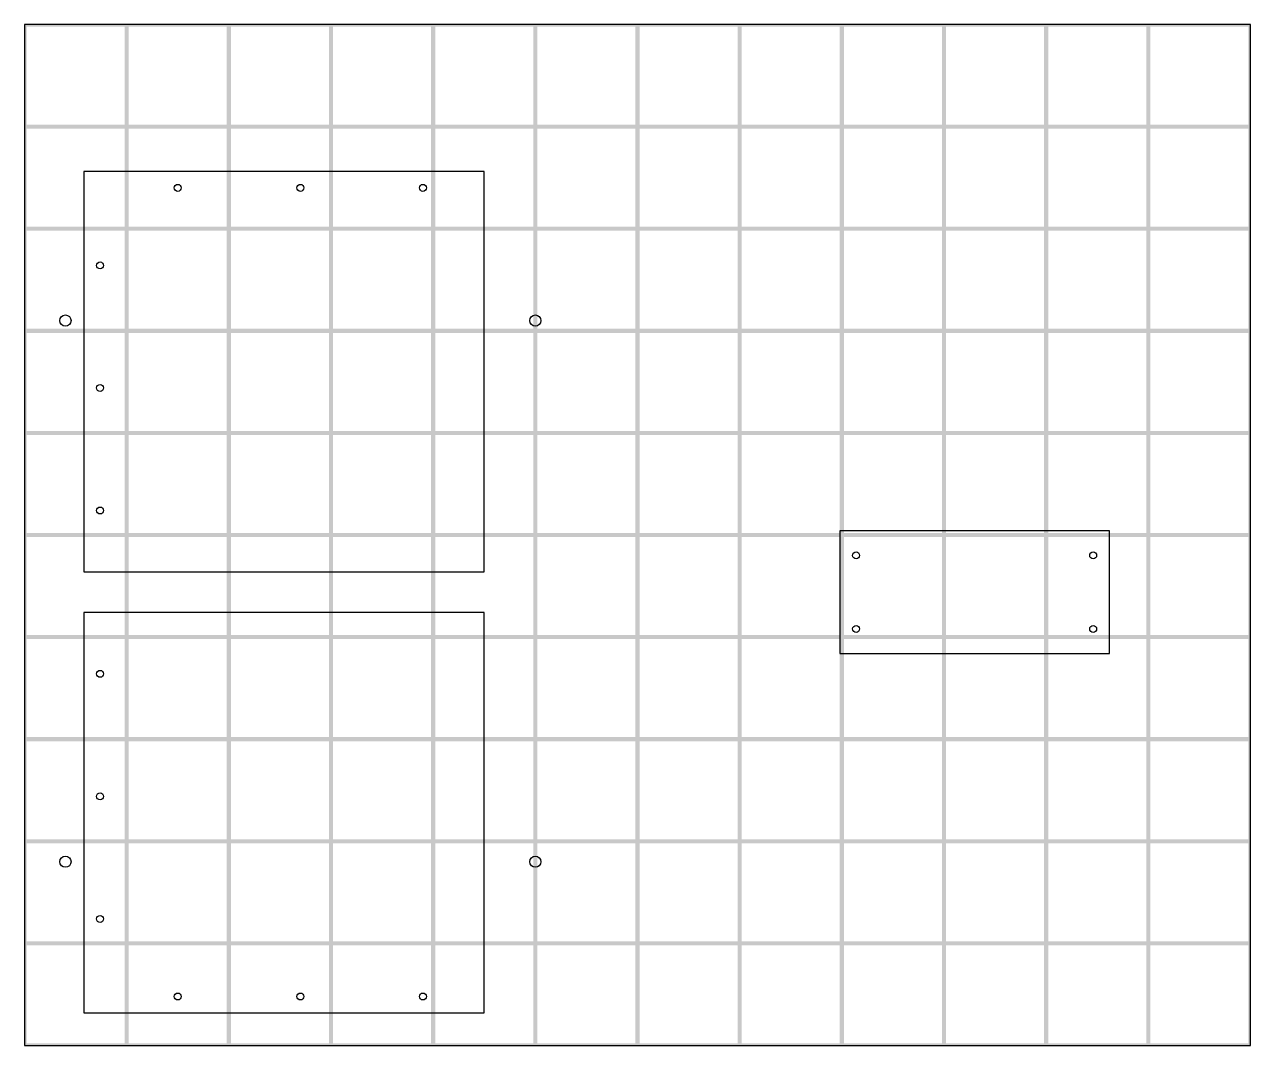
# Model space of a CAD drawing. Header units: millimetres. Extents: x 0 to 600, y 0 to 500.
import ezdxf

# ---------------------------------------------------------------- set-up
doc = ezdxf.new("R2010")
doc.units = ezdxf.units.MM
for name, color, linetype in [('CUT_THROUGH', 1, 'Continuous'), ('FILL_1MM_GRID', 7, 'Continuous'), ('SCORE', 5, 'Continuous')]:
    doc.layers.add(name, color=color, linetype=linetype)

msp = doc.modelspace()

# ---------------------------------------------------------------- hatches: boundary and pattern name
at = {"layer": 'FILL_1MM_GRID'}
for points in [[(0, 0), (1, 0), (1, 500), (0, 500)], [(0, 499), (600, 499), (600, 500), (0, 500)], [(49, 0), (51, 0), (51, 500), (49, 500)], [(99, 0), (101, 0), (101, 500), (99, 500)], [(149, 0), (151, 0), (151, 500), (149, 500)], [(199, 0), (201, 0), (201, 500), (199, 500)], [(249, 0), (251, 0), (251, 500), (249, 500)], [(299, 0), (301, 0), (301, 500), (299, 500)], [(349, 0), (351, 0), (351, 500), (349, 500)], [(399, 0), (401, 0), (401, 500), (399, 500)], [(449, 0), (451, 0), (451, 500), (449, 500)], [(499, 0), (501, 0), (501, 500), (499, 500)], [(549, 0), (551, 0), (551, 500), (549, 500)], [(599, 0), (600, 0), (600, 500), (599, 500)], [(0, 449), (600, 449), (600, 451), (0, 451)], [(0, 399), (600, 399), (600, 401), (0, 401)], [(0, 349), (600, 349), (600, 351), (0, 351)], [(0, 299), (600, 299), (600, 301), (0, 301)], [(0, 249), (600, 249), (600, 251), (0, 251)], [(0, 199), (600, 199), (600, 201), (0, 201)], [(0, 149), (600, 149), (600, 151), (0, 151)], [(0, 99), (600, 99), (600, 101), (0, 101)], [(0, 49), (600, 49), (600, 51), (0, 51)], [(0, 0), (600, 0), (600, 1), (0, 1)]]:
    msp.add_hatch(color=7, dxfattribs=at).paths.add_polyline_path(points)

# ---------------------------------------------------------------- linework, layer by layer
at = {"layer": 'CUT_THROUGH'}
msp.add_lwpolyline([(0, 0), (600, 0), (600, 500), (0, 500)], close=True, dxfattribs=at)
for centre, radius in [((75, 420), 1.7), ((135, 420), 1.7), ((195, 420), 1.7), ((37, 382), 1.7), ((20, 355), 2.75), ((250, 355), 2.75), ((37, 322), 1.7), ((37, 262), 1.7), ((407, 240), 1.7), ((523, 240), 1.7), ((407, 204), 1.7), ((523, 204), 1.7), ((37, 182), 1.7), ((37, 122), 1.7), ((20, 90), 2.75), ((250, 90), 2.75), ((37, 62), 1.7), ((75, 24), 1.7), ((135, 24), 1.7), ((195, 24), 1.7)]:
    msp.add_circle(centre, radius, dxfattribs=at)
at = {"layer": 'SCORE'}
for points in [[(29, 232), (225, 232), (225, 428), (29, 428)], [(399, 192), (531, 192), (531, 252), (399, 252)], [(29, 16), (225, 16), (225, 212), (29, 212)]]:
    msp.add_lwpolyline(points, close=True, dxfattribs=at)

doc.saveas('drawing.dxf')
